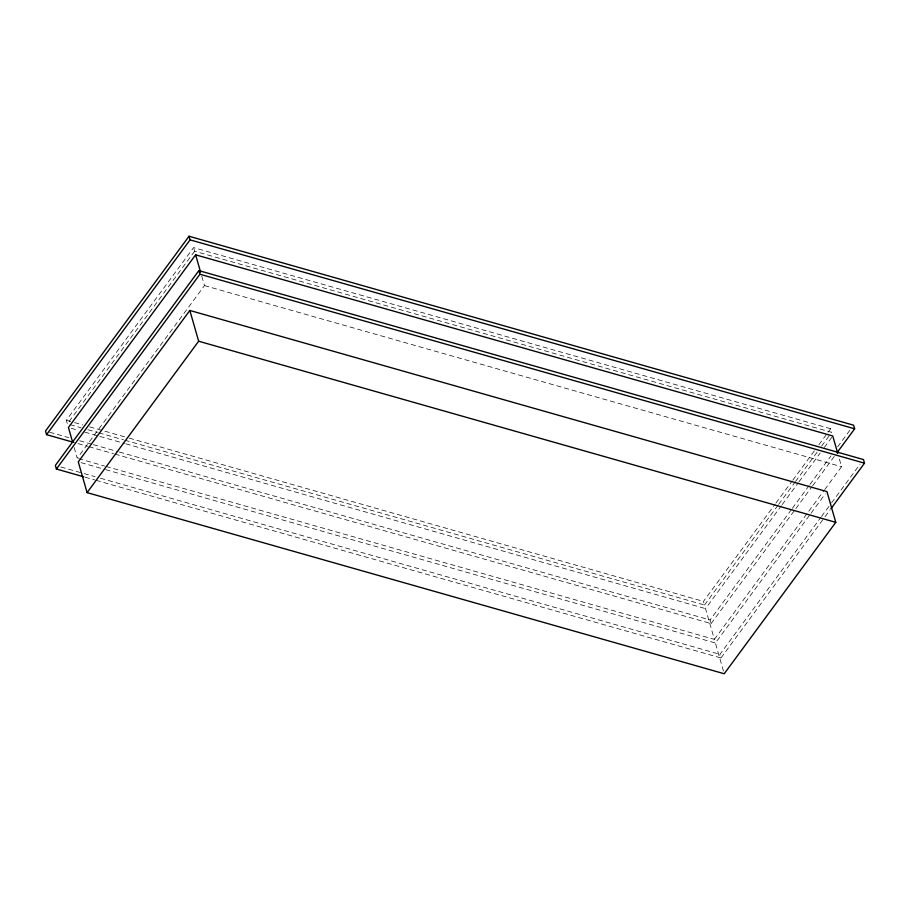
<?xml version="1.0" encoding="UTF-8"?>
<svg xmlns="http://www.w3.org/2000/svg" width="910" height="910" viewBox="0 0 910 910"><rect width="100%" height="100%" fill="white"/><g stroke="black" fill="none" stroke-linecap="round" stroke-linejoin="round"><path stroke-width="0.68" stroke-dasharray="4.55 3.41" d="M194.603 251.217L67.385 423.878L66.35 420.261L193.568 247.6L830.682 428.735L831.717 432.352L194.603 251.217L193.568 247.6M201.781 276.231L204.466 285.592L77.236 458.242L74.176 447.549M124.806 440.201L704.499 605.014L703.464 601.396L775.081 504.208M775.923 503.059L791.928 481.333M792.769 480.196L814.678 450.461M818.886 444.751L827.315 433.308M828.157 432.17L830.682 428.735M704.499 605.014L777.8 505.539M778.641 504.39L794.646 482.664M795.488 481.526L817.396 451.792M821.616 446.082L830.034 434.639M105.958 466.409L714.361 639.377L705.534 608.631L781.36 505.721M782.202 504.584L798.218 482.857M799.06 481.709L820.126 453.123M824.335 447.413L832.764 435.97M114.91 454.09L711.119 623.6L710.073 619.983L791.495 509.486M792.337 508.349L809.127 485.565M809.957 484.427L830.944 455.944M837.655 446.833L850.247 429.748M711.119 623.6L795.044 509.691M795.886 508.553L811.834 486.907M812.676 485.769L834.504 456.149M714.361 639.377L823.88 490.74M824.722 489.591L841.579 466.728L839.282 458.708M723.45 671.08L715.396 642.995L810.184 514.366M811.015 513.229L825.279 493.868M96.05 480.298L720.97 657.964L719.935 654.347L820.661 517.654M821.491 516.516L830.728 503.992M831.569 502.855L860.109 464.123M720.97 657.964L824.21 517.858M825.052 516.721L830.091 509.884M204.466 285.592L841.579 466.728M66.35 420.261L73.187 422.195M74.552 422.593L82.753 424.924M89.59 426.858L127.878 437.744M129.243 438.131L703.464 601.396M70.115 424.651L81.058 427.757M87.895 429.702L97.461 432.421M98.826 432.819L123.441 439.814M71.162 428.269L77.998 430.214M84.835 432.159L98.507 436.038M99.872 436.436L124.477 443.432M125.842 443.818L705.534 608.631M49.606 432.204L68.75 437.642M79.682 440.759L91.99 444.251M93.366 444.649L117.97 451.644M119.346 452.031L710.073 619.983M77.987 443.602L87.565 446.321M88.93 446.708L113.545 453.703M78.613 458.629L104.582 466.022M81.013 462.644L104.252 469.253M105.628 469.64L715.396 642.995M60.822 466.966L82.708 473.189M84.073 473.575L95.015 476.681M100.487 478.239L719.935 654.347M85.108 477.193L94.685 479.911"/><path stroke-width="1.36" d="M837.018 452.736L854.649 428.815L853.603 425.197L189.03 236.247L45.5 431.033L46.535 434.65L73.881 442.431M46.535 434.65L190.065 239.865L189.03 236.247M837.746 453.362L832.764 435.97L195.639 254.834L68.421 427.495L72.641 442.203M830.921 508.747L864.5 463.179L863.465 459.561L198.88 270.623L55.351 465.408L56.397 469.025L83.743 476.806M56.397 469.025L199.927 274.24L198.88 270.623M189.837 310.458L78.283 461.859L87.098 492.617L724.212 673.753L835.778 522.351L826.951 491.593L189.837 310.458L198.664 341.216L87.098 492.617M190.065 239.865L854.649 428.815M199.927 274.24L864.5 463.179M198.664 341.216L835.778 522.351M195.639 254.834L200.632 272.226"/></g></svg>
